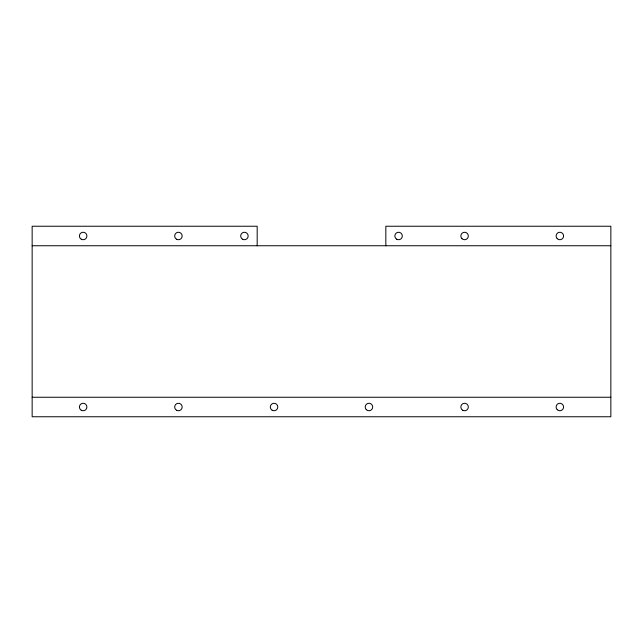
<?xml version="1.0" encoding="UTF-8"?>
<svg xmlns="http://www.w3.org/2000/svg" width="643" height="643" viewBox="0 0 643 643"><rect width="100%" height="100%" fill="white"/><g stroke="black" fill="none" stroke-linecap="round" stroke-linejoin="round"><path stroke-width="0.96" d="M32.15 245.747L610.85 245.747M32.15 397.253L610.85 397.253M385.832 245.811L385.832 226.24L610.85 226.24L610.85 416.76L32.15 416.76L32.15 226.24L257.176 226.24L257.176 245.811M81.283 239.236A3.754 3.754 0 0 0 86.909 235.989A3.754 3.754 0 0 0 81.283 232.742A3.754 3.754 0 0 0 81.283 239.236M176.544 239.236A3.754 3.754 0 0 0 182.17 235.989A3.754 3.754 0 0 0 176.544 232.742A3.754 3.754 0 0 0 176.544 239.236M242.548 239.236A3.754 3.754 0 0 0 248.174 235.989A3.754 3.754 0 0 0 242.548 232.742A3.754 3.754 0 0 0 242.548 239.236M396.707 239.236A3.754 3.754 0 0 0 402.333 235.989A3.754 3.754 0 0 0 396.707 232.742A3.754 3.754 0 0 0 396.707 239.236M461.931 238.641A3.754 3.754 0 0 0 468.208 236.962A3.754 3.754 0 0 0 463.619 232.372A3.754 3.754 0 0 0 461.931 238.641M557.192 238.641A3.754 3.754 0 0 0 563.469 236.962A3.754 3.754 0 0 0 558.871 232.372A3.754 3.754 0 0 0 557.192 238.641M557.192 409.663A3.754 3.754 0 0 0 563.469 407.975A3.754 3.754 0 0 0 558.871 403.386A3.754 3.754 0 0 0 557.192 409.663M462.711 410.258A3.754 3.754 0 0 0 468.337 407.011A3.754 3.754 0 0 0 462.711 403.764A3.754 3.754 0 0 0 462.711 410.258M366.301 409.663A3.754 3.754 0 0 0 372.578 407.975A3.754 3.754 0 0 0 367.981 403.386A3.754 3.754 0 0 0 366.301 409.663M272.174 410.258A3.754 3.754 0 0 0 277.8 407.011A3.754 3.754 0 0 0 272.174 403.764A3.754 3.754 0 0 0 272.174 410.258M176.544 410.258A3.754 3.754 0 0 0 182.17 407.011A3.754 3.754 0 0 0 176.544 403.764A3.754 3.754 0 0 0 176.544 410.258M81.283 410.258A3.754 3.754 0 0 0 86.909 407.011A3.754 3.754 0 0 0 81.283 403.764A3.754 3.754 0 0 0 81.283 410.258"/></g></svg>
